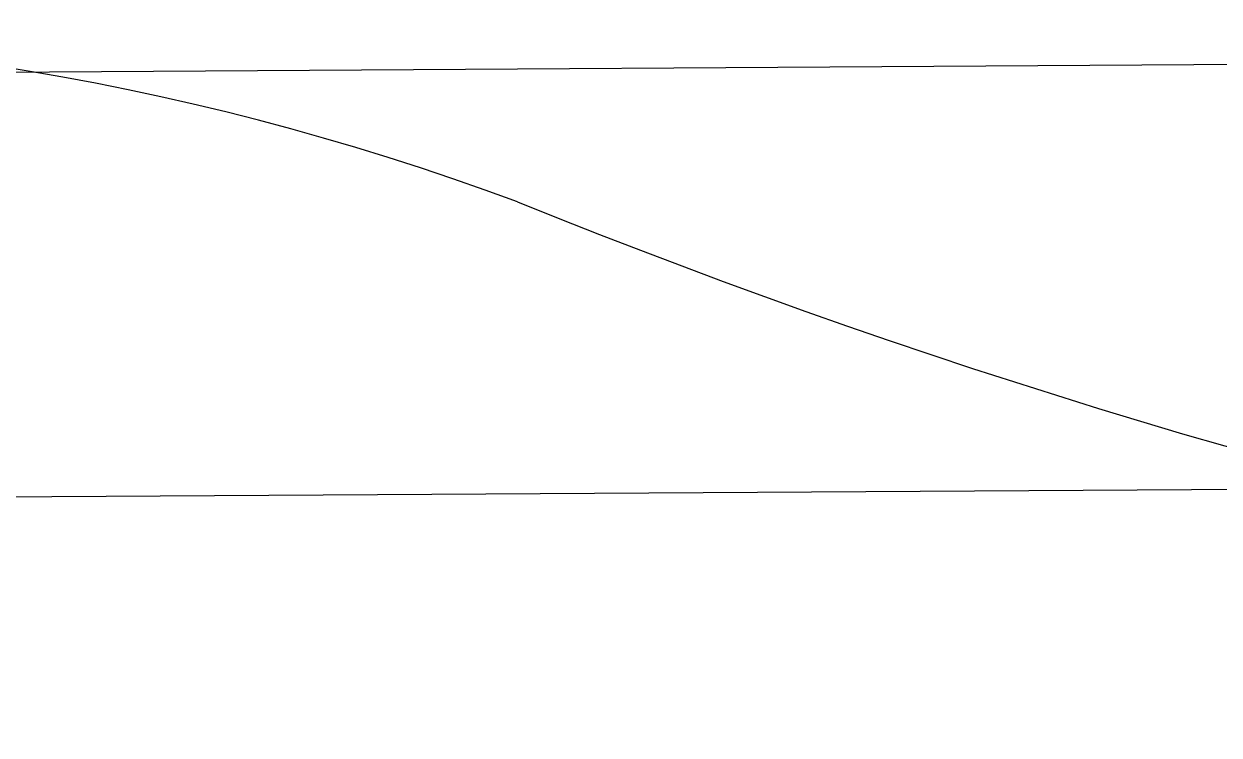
# Model space of a CAD drawing. Header units: feet. Extents: x 919634 to 928945, y 707022 to 708026.
# Drawn here: x 920612.682 to 920614.567, y 707279.62 to 707280.741 of the extents above; entities that cross this region are included whole.
import ezdxf

# ---------------------------------------------------------------- set-up
doc = ezdxf.new("R2010")
doc.units = ezdxf.units.FT
doc.header["$LTSCALE"] = 20
doc.header["$MEASUREMENT"] = 0
for name, color, linetype in [('-u-site-xref', 7, 'Continuous'), ('LK-TREE-050M', 2, 'Continuous'), ('LP-TREE', 15, 'Continuous')]:
    doc.layers.add(name, color=color, linetype=linetype)
doc.layers.add('Site Plan$0$SP-CURB', color=3, linetype='Continuous', lineweight=25)
doc.layers.get('-u-site-xref').off()

# ---------------------------------------------------------------- blocks, each defined once
blk = doc.blocks.new('Site Plan')
at = {"layer": 'Site Plan$0$SP-CURB'}
for p, q in [((920563.2455578172, 707280.3559830096), (920624.744822761, 707280.741487112)), ((920566.919686908, 707279.7090008833), (920621.079096054, 707280.0484955818))]:
    blk.add_line(p, q, dxfattribs=at)
blk = doc.blocks.new('TREE-SIMP-005')
at = {"layer": 'LK-TREE-050M'}
for centre, radius, start, end in [((-0.08377323303946582, 0.2740128446012839), 0.2410148314504328, 69.66030257962633, 159.1136661743774), ((0.2415069132607073, 1.096206151856158), 0.643263060235758, 247.9484677748395, 270.591019969107)]:
    blk.add_arc(centre, radius, start, end, dxfattribs=at)

msp = doc.modelspace()

# ---------------------------------------------------------------- block references
at = {"layer": '-u-site-xref'}
msp.add_blockref('Site Plan', (0, 0), dxfattribs=at)

# ---------------------------------------------------------------- next in the draw order: block references
at = {"layer": 'LP-TREE', "xscale": 17.4705586228176, "yscale": 17.4705586228176, "zscale": 15.03416260495856}
msp.add_blockref('TREE-SIMP-005', (920613.4603625297, 707271.7257827827), dxfattribs=at)

doc.saveas('drawing.dxf')
